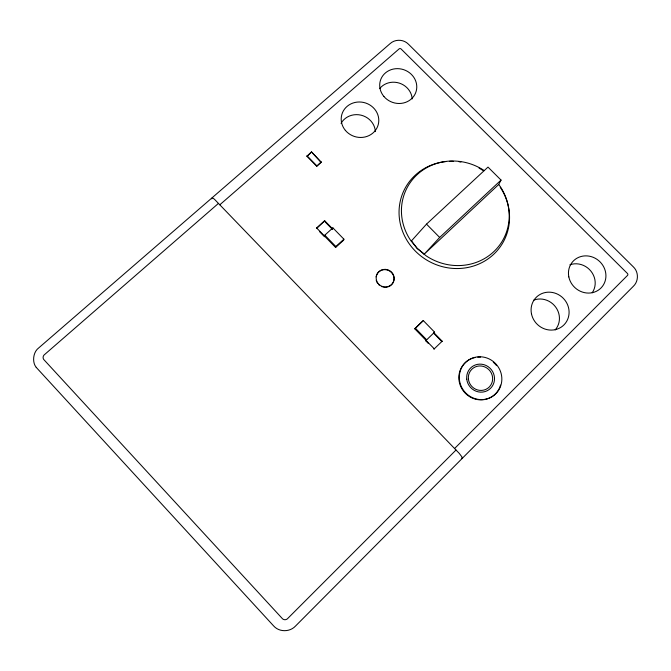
<?xml version="1.0" encoding="UTF-8"?>
<svg xmlns="http://www.w3.org/2000/svg" width="671" height="671" viewBox="0 0 671 671"><rect width="100%" height="100%" fill="white"/><g stroke="black" fill="none" stroke-linecap="round" stroke-linejoin="round"><path stroke-width="1.01" d="M306.957 156.259L311.461 151.889L321.191 162.307L316.737 166.232L306.957 156.259L310.665 152.996M311.461 151.889L321.191 162.307M316.737 166.232L321.258 161.862M316.637 227.964L316.536 228.559L324.689 220.725L332.657 228.886L332.883 227.872L343.913 239.178L343.644 240.159L335.617 247.465L316.637 227.964L324.689 220.725M332.883 227.872L324.806 235.169L324.496 236.737L319.43 231.537M335.617 247.465L335.852 246.517L343.913 239.178M501.044 180.08L498.721 184.483L424.089 254.309L439.673 237.45L501.044 180.08L488.002 167.096L426.504 224.131L411.231 241.141M442.181 341.204L433.911 349.18L434.271 348.845L414.779 328.815L423.284 320.562L434.59 332.153L433.625 333.16L441.812 341.556L442.181 341.204L433.978 332.791M423.284 320.562L414.779 328.815M428.45 343.569L425.716 340.759L426.639 339.786L415.324 328.161M456.02 450.023L287.28 618.922A4.001 3.825 -76.1 0 1 282.608 618.88L43.699 359.455A3.833 3.615 -27.5 0 1 44.076 355.001L218.452 203.397M454.577 448.522L627.595 275.336A1.527 1.409 43.4 0 0 627.519 273.558L400.998 48.899A1.459 1.342 18.2 0 0 399.228 48.798L219.803 204.798M425.716 340.759L434.59 332.153M461.866 458.637L461.916 456.892L459.216 453.344L215.45 200.285C214.787 199.572 211.784 196.486 211.709 198.859M424.24 254.066L417.203 248.429L410.056 239.513A54.577 51.566 29 0 1 417.119 174.67A54.577 51.566 29 0 1 484.319 170.635M426.504 224.131L439.673 237.45M306.999 155.806L316.804 165.796M324.571 221.329L332.522 229.474M324.806 235.169L335.852 246.517M36.133 367.28L273.642 625.934C279.153 632.267 289.788 632.199 295.458 626.118L633.349 286.291C638.742 281.25 638.775 271.931 633.357 266.89L408.337 44.093C403.606 39.228 395.211 38.985 390.203 43.548L38.784 347.863C32.837 352.183 32.216 362.323 35.957 366.995M498.721 184.483L500.147 186.412A54.577 51.566 29 0 1 493.697 251.751A54.577 51.566 29 0 1 426.068 255.785L417.203 248.429L411.373 240.872M500.264 187.326A55.961 52.892 29 0 1 478.029 264.391A55.961 52.892 29 0 1 401.51 228.283A55.961 52.892 29 0 1 445.729 161.594M449.52 161.325A55.961 52.892 29 0 1 453.319 161.308M459.031 161.761A55.961 52.892 29 0 1 460.935 162.046M479.077 168.186A55.961 52.892 29 0 1 483.237 170.627M499.207 388.543A21.732 20.885 50 0 1 463.577 391.277A21.732 20.885 50 0 1 475.034 357.526M477.76 357.148A21.732 20.885 50 0 1 480.52 357.14M493.311 362.281A21.732 20.885 50 0 1 496.582 365.67M500.524 385.112A21.732 20.885 50 0 1 499.593 387.712M341.044 123.347A18.293 17.136 16 0 1 361.082 115.177A18.293 17.136 16 0 1 375.366 131.608M379.752 88.522A18.1 16.783 18.7 0 1 399.346 83.129A18.1 16.783 18.7 0 1 412.195 98.931M533.94 300.038A18.905 17.857 44.3 0 1 555.856 307.326A18.905 17.857 44.3 0 1 555.16 329.947M569.914 264.785A18.704 17.471 42.4 0 1 590.992 271.227A18.704 17.471 42.4 0 1 592.199 292.766M376.104 276.838A9.084 8.765 25.9 0 1 390.69 271.747A9.084 8.765 25.9 0 1 388.274 286.777M387.142 287.096A9.084 8.765 25.9 0 1 383.619 287.146M382.47 286.861A9.084 8.765 25.9 0 1 381.354 286.433M379.341 285.175A9.084 8.765 25.9 0 1 378.478 284.361M377.723 283.456A9.084 8.765 25.9 0 1 377.085 282.457M376.59 281.401A9.084 8.765 25.9 0 1 376.246 280.285M459.425 379.836A21.782 20.935 50 0 0 493.277 395.882A21.782 20.935 50 0 0 489.008 358.868A21.782 20.935 50 0 0 459.425 379.836M466.756 379.19A14.25 13.697 50 0 0 488.891 389.717A14.25 13.697 50 0 0 486.131 365.502A14.25 13.697 50 0 0 466.756 379.19M468.408 379.107A12.447 11.961 50 0 0 487.733 388.308A12.447 11.961 50 0 0 485.326 367.154A12.447 11.961 50 0 0 468.408 379.107M531.44 313.684A19.543 18.411 44 0 0 562.6 326.123A19.543 18.411 44 0 0 556.217 293.571A19.543 18.411 44 0 0 531.44 313.684M568.832 276.922A19.333 18 42.1 0 0 599.639 289.226A19.333 18 42.1 0 0 593.089 257.27A19.333 18 42.1 0 0 568.832 276.922M345.355 130.35A18.897 17.647 16.1 0 0 377.53 126.718A18.897 17.647 16.1 0 0 357.089 102.109A18.897 17.647 16.1 0 0 345.355 130.35M383.896 96.456A18.679 17.27 18.7 0 0 415.584 92.984A18.679 17.27 18.7 0 0 395.227 68.761A18.679 17.27 18.7 0 0 383.896 96.456M377.236 282.206A9.092 8.782 25.9 0 0 392.879 282.977A9.092 8.782 25.9 0 0 385.364 269.348A9.092 8.782 25.9 0 0 377.236 282.206"/></g></svg>
